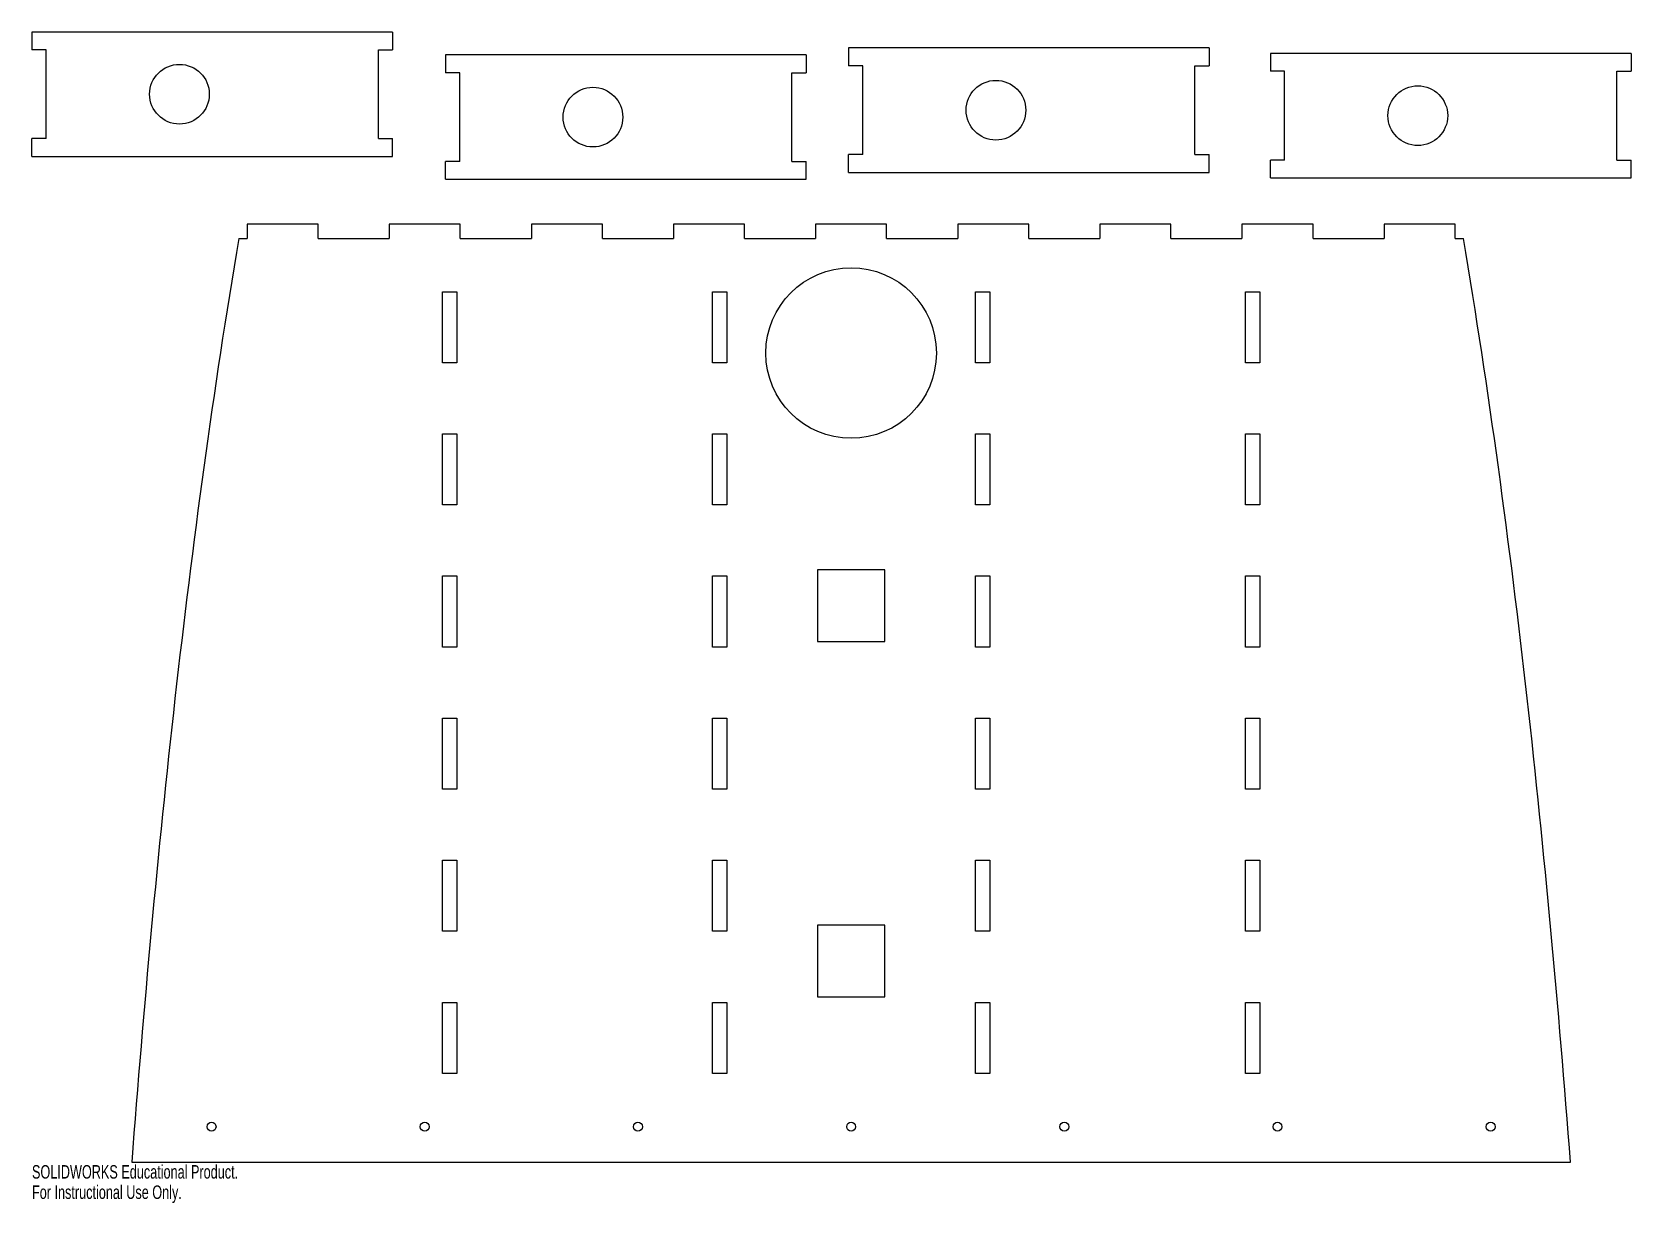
# Model space of a CAD drawing. Header units: inches. Extents: x -11.4 to 11.1, y -7.9 to 8.5.
import ezdxf

# ---------------------------------------------------------------- set-up
doc = ezdxf.new("R2010")
doc.units = ezdxf.units.IN
doc.header["$MEASUREMENT"] = 0
doc.styles.add('SLDTEXTSTYLE0', font='TXT', dxfattribs={"width": 0.7})

msp = doc.modelspace()

# ---------------------------------------------------------------- linework, layer by layer
at = {"color": 7, "linetype": 'Continuous', "lineweight": 25}
for p, q in [((-11.445, 8.542), (-11.445, 8.292)), ((-6.37, 8.542), (-11.445, 8.542)), ((-6.37, 8.542), (-6.37, 8.292)), ((-11.245, 8.292), (-11.445, 8.292)), ((-11.245, 7.042), (-11.245, 8.292)), ((-6.57, 7.042), (-6.57, 8.292)), ((-6.57, 8.292), (-6.37, 8.292)), ((-5.626, 8.219), (-5.626, 7.969)), ((-0.551, 8.219), (-5.626, 8.219)), ((-0.551, 8.219), (-0.551, 7.969)), ((0.045, 8.317), (0.045, 8.067)), ((5.12, 8.317), (0.045, 8.317)), ((5.12, 8.317), (5.12, 8.067)), ((5.982, 8.24), (5.982, 7.99)), ((11.057, 8.24), (5.982, 8.24)), ((11.057, 8.24), (11.057, 7.99)), ((-5.426, 7.969), (-5.626, 7.969)), ((-5.426, 6.719), (-5.426, 7.969)), ((-0.751, 6.719), (-0.751, 7.969)), ((-0.751, 7.969), (-0.551, 7.969)), ((0.245, 8.067), (0.045, 8.067)), ((0.245, 6.817), (0.245, 8.067)), ((4.92, 6.817), (4.92, 8.067)), ((4.92, 8.067), (5.12, 8.067)), ((6.182, 7.99), (5.982, 7.99)), ((6.182, 6.74), (6.182, 7.99)), ((10.857, 6.74), (10.857, 7.99)), ((10.857, 7.99), (11.057, 7.99)), ((-11.245, 7.042), (-11.445, 7.042)), ((-11.445, 6.792), (-11.445, 7.042)), ((-6.57, 7.042), (-6.37, 7.042)), ((-6.37, 6.792), (-6.37, 7.042)), ((-11.445, 6.792), (-6.37, 6.792)), ((0.245, 6.817), (0.045, 6.817)), ((0.045, 6.567), (0.045, 6.817)), ((4.92, 6.817), (5.12, 6.817)), ((5.12, 6.567), (5.12, 6.817)), ((-5.426, 6.719), (-5.626, 6.719)), ((-5.626, 6.469), (-5.626, 6.719)), ((-0.751, 6.719), (-0.551, 6.719)), ((-0.551, 6.469), (-0.551, 6.719)), ((0.045, 6.567), (5.12, 6.567)), ((6.182, 6.74), (5.982, 6.74)), ((5.982, 6.49), (5.982, 6.74)), ((10.857, 6.74), (11.057, 6.74)), ((11.057, 6.49), (11.057, 6.74)), ((-5.626, 6.469), (-0.551, 6.469)), ((5.982, 6.49), (11.057, 6.49)), ((-8.535, 5.638), (-8.418, 5.638)), ((-7.418, 5.838), (-8.418, 5.838)), ((-8.418, 5.838), (-8.418, 5.638)), ((-7.418, 5.638), (-7.418, 5.838)), ((-7.418, 5.638), (-6.418, 5.638)), ((-5.418, 5.838), (-6.418, 5.838)), ((-6.418, 5.838), (-6.418, 5.638)), ((-5.418, 5.638), (-5.418, 5.838)), ((-5.418, 5.638), (-4.418, 5.638)), ((-3.418, 5.838), (-4.418, 5.838)), ((-4.418, 5.838), (-4.418, 5.638)), ((-3.418, 5.638), (-3.418, 5.838)), ((-3.418, 5.638), (-2.418, 5.638)), ((-1.418, 5.838), (-2.418, 5.838)), ((-2.418, 5.838), (-2.418, 5.638)), ((-1.418, 5.638), (-1.418, 5.838)), ((-1.418, 5.638), (-0.418, 5.638)), ((0.582, 5.838), (-0.418, 5.838)), ((-0.418, 5.838), (-0.418, 5.638)), ((0.582, 5.638), (0.582, 5.838)), ((0.582, 5.638), (1.582, 5.638)), ((2.582, 5.838), (1.582, 5.838)), ((1.582, 5.838), (1.582, 5.638)), ((2.582, 5.638), (2.582, 5.838)), ((2.582, 5.638), (3.582, 5.638)), ((4.582, 5.838), (3.582, 5.838)), ((3.582, 5.838), (3.582, 5.638)), ((4.582, 5.638), (4.582, 5.838)), ((4.582, 5.638), (5.582, 5.638)), ((6.582, 5.838), (5.582, 5.838)), ((5.582, 5.838), (5.582, 5.638)), ((6.582, 5.638), (6.582, 5.838)), ((6.582, 5.638), (7.582, 5.638)), ((8.582, 5.838), (7.582, 5.838)), ((7.582, 5.838), (7.582, 5.638)), ((8.582, 5.638), (8.582, 5.838)), ((8.582, 5.638), (8.699, 5.638)), ((-5.668, 4.888), (-5.468, 4.888)), ((-5.668, 3.888), (-5.668, 4.888)), ((-5.468, 4.888), (-5.468, 3.888)), ((-1.868, 3.888), (-1.868, 4.888)), ((-1.868, 4.888), (-1.668, 4.888)), ((-1.668, 4.888), (-1.668, 3.888)), ((1.832, 3.888), (1.832, 4.888)), ((1.832, 4.888), (2.032, 4.888)), ((2.032, 4.888), (2.032, 3.888)), ((5.632, 4.888), (5.832, 4.888)), ((5.632, 3.888), (5.632, 4.888)), ((5.832, 4.888), (5.832, 3.888)), ((-5.468, 3.888), (-5.668, 3.888)), ((-1.668, 3.888), (-1.868, 3.888)), ((2.032, 3.888), (1.832, 3.888)), ((5.832, 3.888), (5.632, 3.888)), ((-5.668, 2.888), (-5.468, 2.888)), ((-5.668, 1.888), (-5.668, 2.888)), ((-5.468, 2.888), (-5.468, 1.888)), ((-1.868, 1.888), (-1.868, 2.888)), ((-1.868, 2.888), (-1.668, 2.888)), ((-1.668, 2.888), (-1.668, 1.888)), ((1.832, 1.888), (1.832, 2.888)), ((1.832, 2.888), (2.032, 2.888)), ((2.032, 2.888), (2.032, 1.888)), ((5.632, 2.888), (5.832, 2.888)), ((5.632, 1.888), (5.632, 2.888)), ((5.832, 2.888), (5.832, 1.888)), ((-5.468, 1.888), (-5.668, 1.888)), ((-1.668, 1.888), (-1.868, 1.888)), ((2.032, 1.888), (1.832, 1.888)), ((5.832, 1.888), (5.632, 1.888)), ((-0.393, 0.976), (-0.393, -0.035)), ((0.557, 0.976), (-0.393, 0.976)), ((0.557, -0.035), (0.557, 0.976)), ((-5.668, 0.888), (-5.468, 0.888)), ((-5.668, -0.112), (-5.668, 0.888)), ((-5.468, 0.888), (-5.468, -0.112)), ((-1.868, -0.112), (-1.868, 0.888)), ((-1.868, 0.888), (-1.668, 0.888)), ((-1.668, 0.888), (-1.668, -0.112)), ((1.832, -0.112), (1.832, 0.888)), ((1.832, 0.888), (2.032, 0.888)), ((2.032, 0.888), (2.032, -0.112)), ((5.632, 0.888), (5.832, 0.888)), ((5.632, -0.112), (5.632, 0.888)), ((5.832, 0.888), (5.832, -0.112)), ((-5.468, -0.112), (-5.668, -0.112)), ((-1.668, -0.112), (-1.868, -0.112)), ((-0.393, -0.035), (0.557, -0.035)), ((2.032, -0.112), (1.832, -0.112)), ((5.832, -0.112), (5.632, -0.112)), ((-5.668, -1.112), (-5.468, -1.112)), ((-5.668, -2.112), (-5.668, -1.112)), ((-5.468, -1.112), (-5.468, -2.112)), ((-1.868, -2.112), (-1.868, -1.112)), ((-1.868, -1.112), (-1.668, -1.112)), ((-1.668, -1.112), (-1.668, -2.112)), ((1.832, -2.112), (1.832, -1.112)), ((1.832, -1.112), (2.032, -1.112)), ((2.032, -1.112), (2.032, -2.112)), ((5.632, -1.112), (5.832, -1.112)), ((5.632, -2.112), (5.632, -1.112)), ((5.832, -1.112), (5.832, -2.112)), ((-5.468, -2.112), (-5.668, -2.112)), ((-1.668, -2.112), (-1.868, -2.112)), ((2.032, -2.112), (1.832, -2.112)), ((5.832, -2.112), (5.632, -2.112)), ((-5.668, -3.112), (-5.468, -3.112)), ((-5.668, -4.112), (-5.668, -3.112)), ((-5.468, -3.112), (-5.468, -4.112)), ((-1.868, -4.112), (-1.868, -3.112)), ((-1.868, -3.112), (-1.668, -3.112)), ((-1.668, -3.112), (-1.668, -4.112)), ((1.832, -4.112), (1.832, -3.112)), ((1.832, -3.112), (2.032, -3.112)), ((2.032, -3.112), (2.032, -4.112)), ((5.632, -3.112), (5.832, -3.112)), ((5.632, -4.112), (5.632, -3.112)), ((5.832, -3.112), (5.832, -4.112)), ((-0.393, -4.024), (-0.393, -5.035)), ((0.557, -4.024), (-0.393, -4.024)), ((0.557, -5.035), (0.557, -4.024)), ((-5.468, -4.112), (-5.668, -4.112)), ((-1.668, -4.112), (-1.868, -4.112)), ((2.032, -4.112), (1.832, -4.112)), ((5.832, -4.112), (5.632, -4.112)), ((-5.668, -5.112), (-5.468, -5.112)), ((-5.668, -6.112), (-5.668, -5.112)), ((-5.468, -5.112), (-5.468, -6.112)), ((-1.868, -6.112), (-1.868, -5.112)), ((-1.868, -5.112), (-1.668, -5.112)), ((-1.668, -5.112), (-1.668, -6.112)), ((-0.393, -5.035), (0.557, -5.035)), ((1.832, -6.112), (1.832, -5.112)), ((1.832, -5.112), (2.032, -5.112)), ((2.032, -5.112), (2.032, -6.112)), ((5.632, -5.112), (5.832, -5.112)), ((5.632, -6.112), (5.632, -5.112)), ((5.832, -5.112), (5.832, -6.112)), ((-5.468, -6.112), (-5.668, -6.112)), ((-1.668, -6.112), (-1.868, -6.112)), ((2.032, -6.112), (1.832, -6.112)), ((5.832, -6.112), (5.632, -6.112)), ((-10.042, -7.362), (10.206, -7.362))]:
    msp.add_line(p, q, dxfattribs=at)
for centre, radius in [((-9.37, 7.667), 0.42), ((-3.551, 7.344), 0.42), ((2.12, 7.442), 0.42), ((8.057, 7.365), 0.42), ((0.082, 4.025), 1.2), ((-8.918, -6.862), 0.0625), ((-5.918, -6.862), 0.0625), ((-2.918, -6.862), 0.0625), ((0.082, -6.862), 0.0625), ((3.082, -6.862), 0.0625), ((6.082, -6.862), 0.0625), ((9.082, -6.862), 0.0625)]:
    msp.add_circle(centre, radius, dxfattribs=at)
for points in [[(-8.535, 5.638), (-9.255, 1.364), (-9.707, -3.014), (-10.042, -7.362)], [(10.206, -7.362), (9.87, -3.016), (9.418, 1.368), (8.699, 5.638)]]:
    msp.add_open_spline(points, degree=3, dxfattribs=at)

# ---------------------------------------------------------------- texts
at = {"color": 7, "linetype": 'Continuous', "char_height": 0.1903, "attachment_point": 1, "style": 'SLDTEXTSTYLE0'}
for s, insert in [('SOLIDWORKS Educational Product.', (-11.445, -7.402)), ('For Instructional Use Only.', (-11.445, -7.688))]:
    msp.add_mtext(s, dxfattribs=dict(at, insert=insert))

doc.saveas('drawing.dxf')
